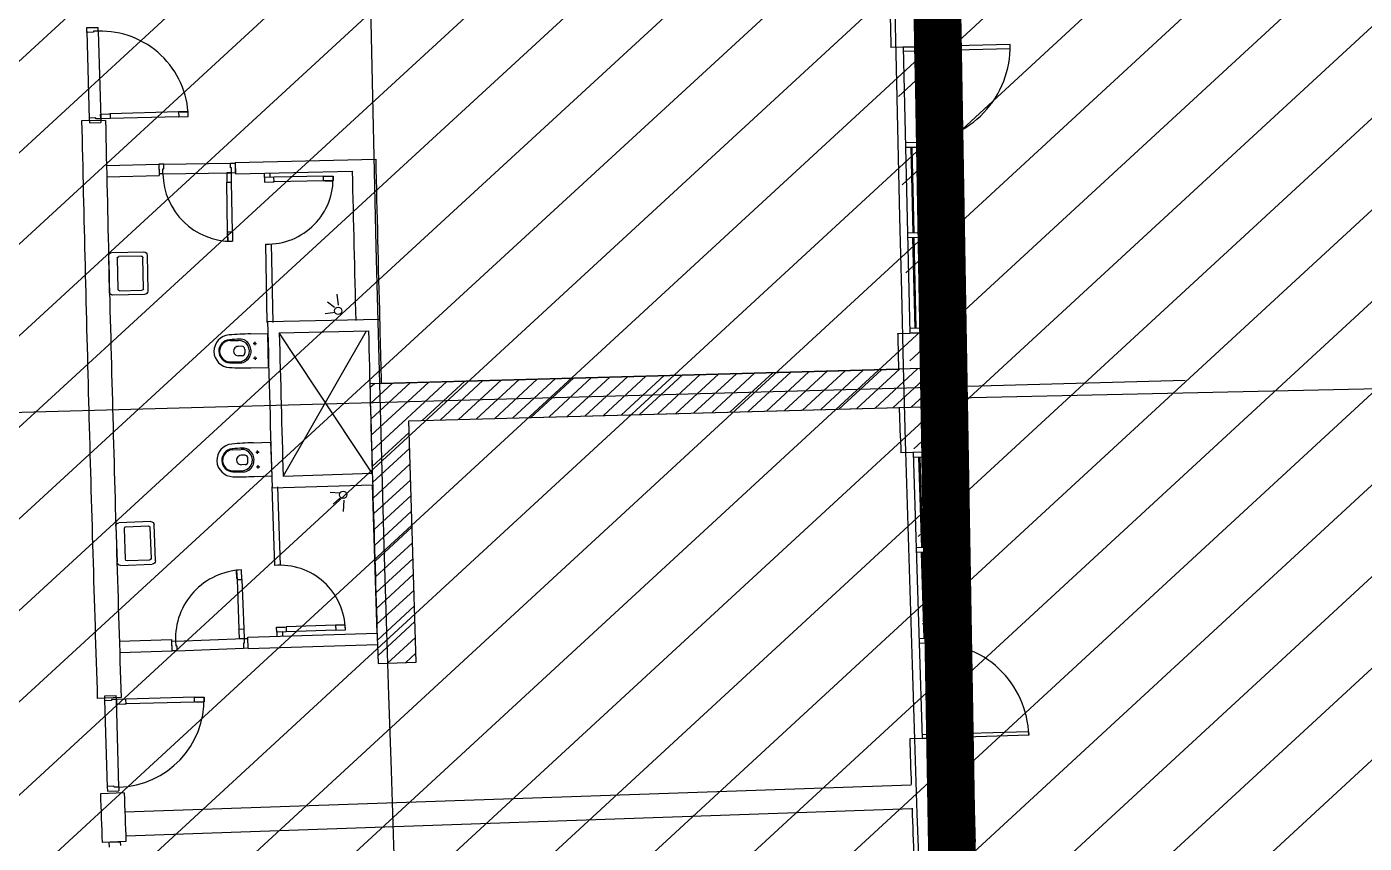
# Model space of a CAD drawing. Extents: x -678889171 to 586587, y -792238163 to 335485.
# Drawn here: x -678774428 to -678760393, y -792067415 to -792058849 of the extents above; entities that cross this region are included whole.
import ezdxf
from ezdxf.enums import TextEntityAlignment as Align

# ---------------------------------------------------------------- set-up
doc = ezdxf.new("R2010")
doc.units = 0
doc.header["$MEASUREMENT"] = 0
for name, color, linetype in [('A-FLOR-PATT', 252, 'Continuous'), ('A-SITE-PATT', 252, 'Continuous'), ('A-WALL', 252, 'Continuous')]:
    doc.layers.add(name, color=color, linetype=linetype)
for name, color, linetype, lineweight in [('BASEMENT3 LAYOUT$0$A-TABL-TEXT', 252, 'Continuous', 30), ('BASEMENT3 LAYOUT$0$HATCH11', 252, 'Continuous', 15), ('BASEMENT3 LAYOUT$0$HATCH7', 252, 'Continuous', 15)]:
    doc.layers.add(name, color=color, linetype=linetype, lineweight=lineweight)
doc.styles.add('Ground floor Towers$0$$Bas01-Rname$0$EN-SC', font='swissc.ttf')
doc.styles.add('Ground floor Towers$0$$Bas01-Rname$0$EN-SCL', font='swisscl.ttf')
doc.styles.add('Ground floor Towers$0$04-Ground Floor$0$V2-lower ground$0$LEVEL  FOR LICENSE LOWER GR$0$$LG- LEVEL$0$AR-SR', font='sarb.shx')

# ---------------------------------------------------------------- blocks, each defined once
blk = doc.blocks.new('A$C61C61320')
at = {"layer": 'BASEMENT3 LAYOUT$0$HATCH11'}
h = blk.add_hatch(dxfattribs=at)
h.set_pattern_fill('JIS_WOOD', color=256, scale=1000, style=0)
h.set_pattern_definition([(45, (-55979.95959305647, -92778.05480168064), (-499.9999991609842, 499.9999991609843), [])])
edge = h.paths.add_edge_path()
edge.add_line((-21467.74319023453, -134455.7384705361), (-52625.22989511769, -137297.8907696561))
edge.add_arc((469730.797268165, -78930.5305383486), 525606.8567419754, 175.7647423383216, 186.3757064635938, ccw=False)
edge.add_arc((-39265.1562679424, -44102.43736154633), 15691.08979022459, 0.9729785529091828, 165.2727067888424, ccw=False)
edge.add_arc((542230.0773749191, -76004.92878418005), 566720.1514529854, 176.7459500062832, 185.9199427217102)
at = {"layer": 'BASEMENT3 LAYOUT$0$HATCH7'}
h = blk.add_hatch(dxfattribs=at)
h.set_pattern_fill('JIS_WOOD', color=256, scale=1000, style=0)
h.set_pattern_definition([(45, (-95575.72641586163, -175160.5677797335), (-499.9999991609842, 499.9999991609843), [])])
edge = h.paths.add_edge_path()
edge.add_line((-93671.42387769371, -154054.9431899884), (-93352.28011348587, -174711.9075518902))
edge.add_line((-93352.28011348587, -174711.9075518902), (-49398.28305342048, -174321.9428492732))
edge.add_arc((-49194.7644366367, -173977.2776182104), 400.2673467584944, 239.4389137010584, 436.7722825904112)
edge.add_line((-49103.17453308101, -173587.6300358392), (-49353.17453308101, -169321.0603725039))
edge.add_arc((765187.6152318742, -69570.4512780355), 820625.9088071947, 178.5717505264322, 186.9818142228341, ccw=False)
edge.add_line((-55183.34322072996, -49116.28952082794), (-86992.42594180122, -47875.38068783496))
edge.add_line((-86992.42594180116, -47875.38068783496), (-86999.8191618316, -136404.81269691))
edge.add_line((-86999.81916183163, -136404.81269691), (-87007.19406194473, -152784.6622732603))
edge.add_line((-87007.19406194473, -152784.6622732603), (-93671.42387769371, -154054.9431899884))
at = {"layer": 'BASEMENT3 LAYOUT$0$A-TABL-TEXT', "const_width": 500}
blk.add_lwpolyline([(-93352.28011348587, -174516.9252005816), (-47927.38834524783, -174323.9099120742, -0.04910831258971037), (-55178.17453308101, -49001.92520058164), (-88972.05165299936, -47526.12244615683)], format="xyb", dxfattribs=at)
blk = doc.blocks.new('2')
at = {"layer": 'BASEMENT3 LAYOUT$0$A-TABL-TEXT', "const_width": 500}
blk.add_lwpolyline([(24568.57618810749, 57680.4355040497), (69993.46795634553, 57873.45079255712, -0.04910831258971037), (62742.68176851235, 183195.4355040497), (28948.804648594, 184671.2382584745)], format="xyb", dxfattribs=at)
blk = doc.blocks.new('GR')
at = {"layer": 'A-FLOR-PATT'}
for p, q in [((34394.1336989507, 122874.9460860872), (113290, 127785)), ((33799.84460903898, 126631.9172045615), (34219.24117757089, 126657.3274021799)), ((34804.51419880242, 126599.4588993635), (33806.64457948012, 126534.2190669017)), ((34807.1237921063, 126559.5441148496), (34804.51419880242, 126599.4588993635)), ((33805.98822811431, 126534.176986532), (33556.49987957522, 126518.180105547)), ((33686.89371508893, 126526.540795352), (33806.64780024803, 126534.2192774726)), ((33878.85576810459, 123532.6886663714), (33686.89371508893, 126526.540795352)), ((33689.58037504991, 126485.3736325872), (33809.33446020908, 126493.0521147079)), ((33806.64457948012, 126534.2190669017), (33809.25417278397, 126494.3042823878)), ((33998.60985326376, 123540.367148492), (33806.64780024803, 126534.2192774726)), ((33809.25417278397, 126494.3042823878), (34807.1237921063, 126559.5441148496)), ((25116.89206891746, 126383.7599710874), (25236.61828494958, 126391.8614027263)), ((25120.26766543365, 126333.8740477407), (25116.89206891746, 126383.7599710874)), ((25119.59254613034, 126343.85123241), (25181.7035220282, 125425.9502428297)), ((25190.10795811901, 126338.5998828633), (25120.26766543365, 126333.8740477407)), ((25239.31876216253, 126351.9526640489), (25189.43283881577, 126348.5770675327)), ((25189.43283881577, 126348.5770675327), (25190.10795811901, 126338.5998828633)), ((25239.31876216253, 126351.9526640489), (25236.61828494958, 126391.8614027263)), ((25239.31876216253, 126351.9526640489), (25301.42973806038, 125434.0516744686)), ((25298.05414154419, 125483.9375978153), (25384.85564816754, 125489.8111357535)), ((25301.42973806038, 125434.0516744686), (25298.05414154419, 125483.9375978153)), ((25384.85564816754, 125489.8111357535), (25397.8259882377, 125490.6887908477)), ((26116.18328443098, 125539.2973806808), (25397.8259882377, 125490.6887908477)), ((25397.8259882377, 125490.6887908477), (25401.20158475389, 125440.802867501)), ((26119.55888094716, 125489.4114573341), (25401.20158475389, 125440.802867501)), ((26215.95513112448, 125546.0485737132), (26116.18328443098, 125539.2973806808)), ((26116.18328443098, 125539.2973806808), (26119.55888094716, 125489.4114573341)), ((26119.55888094716, 125489.4114573341), (26219.33072764067, 125496.1626503664)), ((26215.95513112448, 125546.0485737132), (26129.15362450113, 125540.175035775)), ((26129.15362450113, 125540.175035775), (26215.95513112448, 125546.0485737132)), ((26219.33072764067, 125496.1626503664), (26215.95513112448, 125546.0485737132)), ((33750.88106609438, 125528.5900856918), (33870.63515125348, 125536.2685678125)), ((33754.08043364464, 125478.6925502088), (33873.83451880375, 125486.3710323295)), ((33807.84163195945, 125482.1396509862), (33865.43024786557, 124583.9840122699)), ((33819.81704047532, 125482.9074991982), (33877.40565638187, 124584.7518604771)), ((25352.51974567937, 125419.4596963581), (25102.89872362818, 125405.5835113998)), ((25250.86869541039, 125440.6532626218), (25181.02840272503, 125435.9274274991)), ((25181.02840272503, 125435.9274274991), (25184.40399924122, 125386.0415041523)), ((25184.40399924122, 125386.0415041523), (25304.13021527333, 125394.1429357912)), ((25251.54381471363, 125430.6760779524), (25250.86869541039, 125440.6532626218)), ((25301.42973806038, 125434.0516744686), (25251.54381471363, 125430.6760779524)), ((25401.20158475389, 125440.802867501), (25301.42973806038, 125434.0516744686)), ((25301.42973806038, 125434.0516744686), (25304.13021527333, 125394.1429357912)), ((26729.91446317107, 125033.5811170709, -6.574195595121094e-08), (28202.21029077758, 125127.1395504831, -6.574195595121094e-08)), ((25382.30282817806, 124947.9458588207, -6.574195595121094e-08), (25931.5246107013, 124982.8466773962, -6.574195595121094e-08)), ((25931.52461070131, 124982.8466773962, -6.574195595121094e-08), (25939.04749978723, 124863.082685364, -6.574195595121094e-08)), ((25981.77048681261, 124985.6265765651, -1.314839119024219e-07), (25931.84668955088, 124982.8671442018, -1.314839119024219e-07)), ((25931.84668955088, 124982.8671442018, -1.314839119024219e-07), (25937.36555427767, 124883.0195496783, -1.314839119024219e-07)), ((25974.54515972365, 124935.1508928308, -1.314839119024219e-07), (25984.529919176, 124935.7027793035, -1.314839119024219e-07)), ((25977.30459208705, 124885.227095569, -1.314839119024219e-07), (25974.54515972365, 124935.1508928308, -1.314839119024219e-07)), ((25977.30459208705, 124885.227095569, -1.314839119024219e-07), (26696.20727265589, 124924.9629216019, -1.314839119024219e-07)), ((25981.77048681261, 124985.6265765651, -1.314839119024219e-07), (26680.70364847674, 125024.2586296527, -1.314839119024219e-07)), ((25984.529919176, 124935.7027793035, -1.314839119024219e-07), (25981.77048681261, 124985.6265765651, -1.314839119024219e-07)), ((26696.20727265589, 124924.9629216019, -1.314839119024219e-07), (26646.28347539416, 124922.2034892385, -1.314839119024219e-07)), ((26646.28347539416, 124922.2034892385, -1.314839119024219e-07), (26651.08488770647, 124835.3360820031, -1.314839119024219e-07)), ((26680.70364847674, 125024.2586296527, -1.314839119024219e-07), (26730.62744573848, 125027.0180620161, -1.314839119024219e-07)), ((26683.46308084014, 124974.334832391, -1.314839119024219e-07), (26680.70364847674, 125024.2586296527, -1.314839119024219e-07)), ((26693.44784029249, 124974.8867188637, -1.314839119024219e-07), (26683.46308084014, 124974.334832391, -1.314839119024219e-07)), ((26696.20727265588, 124924.9629216019, -1.314839119024219e-07), (26693.44784029249, 124974.8867188637, -1.314839119024219e-07)), ((26696.20727265588, 124924.9629216019, -1.314839119024219e-07), (26736.14631046526, 124927.1704674927, -1.314839119024219e-07)), ((26701.72613738268, 124825.1153270785, -1.314839119024219e-07), (26696.20727265589, 124924.9629216019, -1.314839119024219e-07)), ((26729.91446317107, 125033.5811170709, -6.574195595121094e-08), (26737.43735225699, 124913.8171250389, -6.574195595121094e-08)), ((26730.62744573848, 125027.0180620161, -1.314839119024219e-07), (26736.14631046526, 124927.1704674927, -1.314839119024219e-07)), ((26737.43735225699, 124913.8171250389, -6.574195595121094e-08), (27960.33556056485, 124991.5273504205, -6.574195595121094e-08)), ((27043.69109102383, 124890.166400058), (27041.10383085947, 124933.1138991553)), ((27103.58251209019, 124893.7744026465), (27100.98337815108, 124936.9190017256)), ((27662.56910870703, 124927.4490934722), (27143.51012613405, 124896.1797377054)), ((27662.56910870703, 124927.4490934722), (27762.38814381722, 124933.4624311197)), ((27665.57577753077, 124877.5395759171), (27662.56910870703, 124927.4490934722)), ((27762.38814381722, 124933.4624311197), (27765.39481264097, 124883.5529135646)), ((25389.92592683205, 124828.1882347006, -6.574195595121094e-08), (25939.04749978723, 124863.0826853641, -6.574195595121094e-08)), ((25977.30459208705, 124885.227095569, -1.314839119024219e-07), (25937.36555427767, 124883.0195496783, -1.314839119024219e-07)), ((26651.08488770647, 124835.3360820031, -1.314839119024219e-07), (26651.80234012095, 124822.3558947151, -1.314839119024219e-07)), ((26651.80234012095, 124822.3558947151, -1.314839119024219e-07), (26701.72613738268, 124825.1153270785, -1.314839119024219e-07)), ((26680.50043670025, 124303.1484031932, -1.314839119024219e-07), (26651.80234012095, 124822.3558947151, -1.314839119024219e-07)), ((26730.42423396198, 124305.9078355566, -1.314839119024219e-07), (26701.72613738268, 124825.1153270785, -1.314839119024219e-07)), ((27143.51012613405, 124896.1797377054), (27043.69109102385, 124890.1664000579)), ((27103.58251209019, 124893.7744026465), (27043.69109102382, 124890.166400058)), ((27043.69109102385, 124890.1664000579), (27046.69775984759, 124840.2568825028)), ((27046.69775984759, 124840.2568825028), (27133.54032039347, 124845.4884862561)), ((27133.54032039347, 124845.4884862561), (27146.51679495779, 124846.2702201503)), ((27146.51679495779, 124846.2702201503), (27143.51012613405, 124896.1797377054)), ((27665.57577753077, 124877.5395759171), (27146.51679495779, 124846.2702201503)), ((27765.39481264097, 124883.5529135646), (27665.57577753077, 124877.5395759171)), ((27765.39481264097, 124883.5529135646), (27678.55225209509, 124878.3213098113)), ((27678.55225209509, 124878.3213098113), (27765.39481264097, 124883.5529135646)), ((33931.42313514023, 124588.2153936136), (33811.66904997797, 124580.536911542)), ((33934.6225026701, 124538.3178581293), (33814.86841750785, 124530.6393760577)), ((33929.41759887079, 123586.0333026097), (33868.62961541583, 124534.0864767869)), ((33941.39300738702, 123586.8011508169), (33880.60502393207, 124534.8543249941)), ((26680.50043670026, 124303.1484031932, -1.314839119024219e-07), (26730.42423396199, 124305.9078355566, -1.314839119024219e-07)), ((26686.01930142705, 124203.3008086697, -1.314839119024219e-07), (26680.50043670026, 124303.1484031932, -1.314839119024219e-07)), ((26686.01930142705, 124203.3008086697, -1.314839119024219e-07), (26681.21788911475, 124290.1682159051, -1.314839119024219e-07)), ((26681.21788911475, 124290.1682159051, -1.314839119024219e-07), (26686.01930142705, 124203.3008086697, -1.314839119024219e-07)), ((26730.42423396199, 124305.9078355566, -1.314839119024219e-07), (26735.94309868878, 124206.0602410331, -1.314839119024219e-07)), ((26735.94309868878, 124206.0602410331, -1.314839119024219e-07), (26686.01930142705, 124203.3008086697, -1.314839119024219e-07)), ((27135.31265613091, 123369.2845270461), (27085.7991151755, 124191.1897937797)), ((27195.19360570752, 123373.066352234), (27145.69053624164, 124194.7977963682)), ((27875.67541787346, 123580.471473217), (27855.67702453803, 123696.3597918817)), ((27835.00986222938, 123555.2129687564), (27758.36640668968, 123609.993844275)), ((33749.03853112634, 123523.89001395), (34397.55098404712, 123567.8443900943)), ((33995.41048573703, 123590.2646839273), (33875.65640057478, 123582.5862018557)), ((33998.6098532669, 123540.3671484429), (33878.85576810459, 123532.6886663714)), ((27137.19505477475, 123379.7254812674), (28311.05231312977, 123451.0832246543)), ((27841.30841669029, 123503.3034891683), (27738.29231933217, 123485.5264046564)), ((33752.37388760736, 123474.0013629399), (33774.47362414047, 123148.9540156435)), ((34006.32640223581, 123421.0529632157), (34285.83735964156, 123439.9974410016)), ((26962.50263323398, 123243.0342141097), (27146.42456214163, 123253.908977226)), ((27167.3780739289, 122899.5278965462), (27146.42456214163, 123253.908977226)), ((27264.92909970263, 123267.2688062269), (28199.22596535552, 123324.0638854513)), ((28300.17551163759, 121834.4711669454), (27264.92909970274, 123267.2688062269)), ((28174.80057654066, 123322.5790876918), (27366.60497705173, 121766.9175510167)), ((-9180, 120030), (36785, 123155)), ((26751.89425275835, 123164.7540134985), (26840.20911511233, 123170.4554055888)), ((26879.10431793614, 123109.9797420928), (26840.08637815907, 123107.6727259861)), ((26995.10155079419, 123144.7870443402), (27030.04053057952, 123146.8528835305)), ((27011.53812109171, 123163.289453828), (27013.603960282, 123128.3504740427)), ((34022.44860519478, 123165.8136571501), (28235.80766122494, 122772.3840803914)), ((28355.90480380163, 122780.5493991715), (33774.47362414048, 123148.9540156435)), ((32595.03971711508, 122667.8416998512), (33025.19492792842, 123098.0110939362)), ((32784.70851908665, 122680.7371459669), (33214.86372992763, 123110.9065400796)), ((32974.37732105819, 122693.6325920825), (33404.53253192682, 123123.801986223)), ((33164.04612302969, 122706.5280381983), (33594.20133392597, 123136.6974323664)), ((33353.7149250012, 122719.4234843141), (33783.87013592516, 123149.5928785098)), ((33543.38372697274, 122732.3189304298), (33973.5389379244, 123162.4883246532)), ((34049.68747675934, 122766.7421600579), (34022.44860519478, 123165.8136571501)), ((26884.9594964412, 123010.9526908155), (26845.94155666414, 123008.6456747088)), ((26910.82273420096, 123081.8027644399), (26913.13647409409, 123042.6711070803)), ((27004.25026720835, 122990.0572767195), (27039.18924699368, 122992.1231159097)), ((27020.68683750587, 123008.5596862073), (27022.75267669616, 122973.6207064219)), ((30508.68289542838, 122525.9917925783), (30938.8381059372, 122956.1611863589)), ((30698.35169739986, 122538.8872386939), (31128.50690793642, 122969.0566325023)), ((30888.02049937143, 122551.7826848097), (31318.17570993563, 122981.9520786457)), ((31077.68930134294, 122564.6781309254), (31507.84451193482, 122994.847524789)), ((31267.35810331447, 122577.5735770412), (31697.51331393406, 123007.7429709325)), ((31457.02690528604, 122590.4690231569), (31887.18211593322, 123020.6384170759)), ((31646.69570725749, 122603.3644692726), (32076.85091793243, 123033.5338632193)), ((31836.36450922902, 122616.2599153883), (32266.51971993159, 123046.4293093626)), ((32026.03331120056, 122629.1553615041), (32456.18852193083, 123059.3247555061)), ((32215.7021131721, 122642.0508076198), (32645.85732392996, 123072.2202016494)), ((32405.37091514358, 122654.9462537354), (32835.5261259292, 123085.1156477928)), ((33733.05252894424, 122745.2143765454), (34030.83113597633, 123043.0028020682)), ((26765.09050533076, 122941.569360968), (26853.46188405074, 122946.3149070379)), ((26983.45614502124, 122888.6531334299), (27167.3780739289, 122899.5278965462)), ((28272.96022900863, 122234.7711156143), (28852.48128394605, 122814.3112787815)), ((28284.62742752107, 122069.6590891217), (29042.15008594524, 122827.2067249249)), ((28801.66367768473, 122409.9327775369), (29231.81888794445, 122840.1021710683)), ((28991.33247965624, 122422.8282236526), (29421.48768994363, 122852.9976172117)), ((29181.00128162777, 122435.7236697683), (29611.15649194282, 122865.8930633551)), ((29370.67008359928, 122448.619115884), (29800.82529394206, 122878.7885094985)), ((29560.33888557082, 122461.5145619997), (29990.49409594128, 122891.6839556419)), ((29750.00768754233, 122474.4100081154), (30180.16289794043, 122904.5794017853)), ((29939.67648951383, 122487.3054542312), (30369.83169993965, 122917.4748479287)), ((30129.34529148534, 122500.2009003468), (30559.50050193883, 122930.3702940721)), ((30319.01409345691, 122513.0963464626), (30749.16930393805, 122943.2657402155)), ((33922.72133091578, 122758.1098226612), (34042.12635019867, 122877.5187790203)), ((28238.66370903587, 122730.8122939047), (28283.47487794849, 122775.6249403514)), ((28250.02797999597, 122565.3973298715), (28473.14367994765, 122788.5203864948)), ((28261.39225095607, 122399.9823658383), (28662.81248194686, 122801.4158326381)), ((28662.12406973951, 122400.4455794496), (34049.68747675934, 122766.7421600579)), ((28662.1240697395, 122400.4455794496), (33801.38557094787, 122749.860291171)), ((33823.37707794178, 122426.4048055944), (33801.38557094786, 122749.860291171)), ((34067.86250052567, 122513.1359468496), (34347.37345793145, 122532.0804246355)), ((28840.93791161772, 119871.7506899596), (28662.12406973951, 122400.4455794496)), ((28840.9379116177, 119871.7506899596), (28662.1240697395, 122400.4455794496)), ((34076.23179649538, 122393.4278851859), (34475.31638298498, 122420.4767320492)), ((28296.29462603352, 121904.5470626291), (28670.71349471755, 122278.9782768211)), ((34083.35056117084, 122289.9991290756), (33833.98511384951, 122272.1872003807)), ((34083.350559804, 122289.9991291348), (33963.65559189475, 122281.4484182176)), ((33963.65559189475, 122281.4484182176), (34177.42336359897, 119289.0742203973)), ((34083.35055980751, 122289.9991290857), (34297.11833151166, 119297.6249312654)), ((27036.62403863206, 122104.0961864375), (27220.33154918694, 122118.1349531809)), ((27220.33154918694, 122118.1349531809), (27247.38146846236, 121764.1670141423)), ((28307.9618245459, 121739.4350361365), (28682.38864537328, 122113.874202734)), ((34086.91335601946, 122240.1262258392), (33967.21838811026, 122231.575514922)), ((34020.95304689942, 122235.4141853488), (34088.64617460575, 121287.8290227057)), ((34032.92254369034, 122236.2692564405), (34100.61567139668, 121288.6840937973)), ((26827.39419382185, 122022.2026471624), (26915.59784302881, 122029.4232462337)), ((26955.52817497436, 121969.6259948863), (26916.55572277142, 121966.6477542893)), ((27070.90913095869, 122006.4246540548), (27105.80737846954, 122009.0915475045)), ((27089.69170143896, 121990.3089770243), (27087.02480798927, 122025.2072245351)), ((26963.08691298034, 121870.7143905127), (26924.1144607774, 121867.7361499157)), ((26990.71378788989, 121902.9130827646), (26987.72686722624, 121941.9991199767)), ((27082.71965909303, 121851.8752722211), (27117.61790660387, 121854.5421656708)), ((27101.5022295733, 121835.7595951906), (27098.83533612361, 121870.6578427014)), ((27366.60497705173, 121766.9175510167), (28300.1755116377, 121834.4711669454)), ((28319.62902305837, 121574.323009644), (28694.06379602905, 121948.770128647)), ((26844.42988552097, 121799.2781859307), (26932.70649448539, 121805.544053318)), ((27063.67395790748, 121750.1282473989), (27247.38146846236, 121764.1670141423)), ((27255.1912586958, 121638.5418481966), (28308.5870326648, 121714.7660764679)), ((28418.8511323766, 120161.645595808, -6.574195595121094e-08), (28308.5870326648, 121714.7660764679)), ((28331.29622157084, 121409.2109831514), (28705.73894668484, 121783.6660545599)), ((27251.93722345311, 121648.3471667588), (27313.76496218485, 120827.2764091833)), ((27311.7809104522, 121652.6788466064), (27373.59557339688, 120831.7817351421)), ((27969.55941370458, 121610.804015655), (27865.08677346194, 121614.5199932345)), ((27970.3218920306, 121558.5193669882), (27901.7700333109, 121493.8988883012)), ((28342.96342008328, 121244.0989566588), (28717.41409734063, 121618.5619804729)), ((28014.02343021716, 121538.9782558746), (28009.84312825529, 121421.4513942027)), ((28354.63061859566, 121078.9869301662), (28729.08924799637, 121453.4579063859)), ((28366.2978171081, 120913.8749036737), (28740.76439865213, 121288.3538322988)), ((34154.60648411363, 121292.5410632238), (34034.91151620443, 121283.9903523067)), ((28377.96501562058, 120748.7628771811), (28752.43954930792, 121123.2497582118)), ((34158.16928032907, 121242.6681599283), (34038.47431241987, 121234.1174490111)), ((34156.33930231366, 120340.2438600405), (34092.20897080082, 121237.9561194087)), ((34168.30879910488, 120341.0989311273), (34104.17846759181, 121238.8111905004)), ((28389.63221413302, 120583.6508506885), (28764.11469996368, 120958.1456841247)), ((26969.11395746587, 120765.3405761004, -1.314839119024219e-07), (26919.27432191845, 120761.3392352628, -1.314839119024219e-07)), ((26919.27432191845, 120761.3392352628, -1.314839119024219e-07), (26926.2366549758, 120674.6182694103, -1.314839119024219e-07)), ((26926.2366549758, 120674.6182694103, -1.314839119024219e-07), (26919.27432191845, 120761.3392352628, -1.314839119024219e-07)), ((26919.27432191845, 120761.3392352628, -1.314839119024219e-07), (26927.27700359356, 120661.6599641679, -1.314839119024219e-07)), ((26977.11663914098, 120665.6613050055, -1.314839119024219e-07), (26969.11395746587, 120765.3405761004, -1.314839119024219e-07)), ((28401.2994126454, 120418.5388241959), (28775.78985061945, 120793.0416100377)), ((26927.27700359356, 120661.6599641679, -1.314839119024219e-07), (26977.11663914098, 120665.6613050055, -1.314839119024219e-07)), ((26927.27700359355, 120661.6599641679, -1.314839119024219e-07), (26968.89094830412, 120143.3277544748, -1.314839119024219e-07)), ((26977.11663914097, 120665.6613050055, -1.314839119024219e-07), (27018.73058385155, 120147.3290953124, -1.314839119024219e-07)), ((28412.9666111579, 120253.4267977033), (28787.46500127515, 120627.9375359506)), ((28424.63380967031, 120088.3147712108), (28799.14015193094, 120462.8334618635)), ((28436.30100818275, 119923.2027447181), (28810.81530258674, 120297.7293877765)), ((34102.60464350272, 120336.4051896344), (34222.29961141542, 120344.9559005025)), ((34106.1674396978, 120286.5322863374), (34225.86240761049, 120295.0829972055)), ((26968.89094830412, 120143.3277544748, -1.314839119024219e-07), (27018.73058385155, 120147.3290953124, -1.314839119024219e-07)), ((26969.93129692189, 120130.3694492325, -1.314839119024219e-07), (26968.89094830412, 120143.3277544748, -1.314839119024219e-07)), ((27018.73058385155, 120147.3290953124, -1.314839119024219e-07), (27026.73326552666, 120047.6498242175, -1.314839119024219e-07)), ((27066.08262559438, 120064.2563321948, -6.574195595121094e-08), (28418.85113237659, 120161.645595808, -6.574195595121094e-08)), ((27362.59096684142, 120178.8683409722), (27449.34535309883, 120185.4010636125)), ((27366.34540514046, 120129.0094982955), (27362.59096684142, 120178.8683409722)), ((27449.34535309883, 120185.4010636125), (27462.30865219477, 120186.3772175702)), ((27980.84061603212, 120225.4233758802), (27462.30865219477, 120186.3772175702)), ((27462.30865219477, 120186.3772175702), (27466.06309049382, 120136.5183748936)), ((27984.59505433115, 120175.5645332035), (27466.06309049382, 120136.5183748936)), ((28080.55830138545, 120232.9322524782), (27980.84061603212, 120225.4233758802)), ((27980.84061603212, 120225.4233758802), (27984.59505433115, 120175.5645332035)), ((27984.59505433115, 120175.5645332035), (28084.31273968448, 120183.0734098016)), ((28080.55830138545, 120232.9322524782), (27993.80391512804, 120226.3995298379)), ((27993.80391512804, 120226.3995298379), (28080.55830138545, 120232.9322524782)), ((28084.31273968448, 120183.0734098016), (28080.55830138545, 120232.9322524782)), ((25719.33878461146, 119967.3007996765, -6.574195595121094e-08), (26268.14756083021, 120006.8109466917, -6.574195595121094e-08)), ((26276.85159149755, 119887.1269983201, -6.574195595121094e-08), (26268.14756083021, 120006.8109466917, -6.574195595121094e-08)), ((26309.04251364381, 119990.0305161567, -1.314839119024219e-07), (27026.73326552666, 120047.6498242175, -1.314839119024219e-07)), ((26976.89362997923, 120043.6484833799, -1.314839119024219e-07), (26969.93129692189, 120130.3694492325, -1.314839119024219e-07)), ((27026.73326552666, 120047.6498242175, -1.314839119024219e-07), (26976.89362997923, 120043.6484833799, -1.314839119024219e-07)), ((27026.73326552665, 120047.6498242175, -1.314839119024219e-07), (27066.60497396459, 120050.8508968875, -1.314839119024219e-07)), ((27026.73326552665, 120047.6498242175, -1.314839119024219e-07), (27030.73460636421, 119997.8101886701, -1.314839119024219e-07)), ((27074.78665626171, 119944.5723838232, -6.574195595121094e-08), (27066.08262559438, 120064.2563321948, -6.574195595121094e-08)), ((27074.6076556397, 119951.1716257927, -1.314839119024219e-07), (27066.60497396459, 120050.8508968875, -1.314839119024219e-07)), ((27074.78665626171, 119944.5723838232, -6.574195595121094e-08), (28427.51561409059, 120041.9588002062, -6.574195595121094e-08)), ((27466.06309049382, 120136.5183748936), (27366.34540514046, 120129.0094982955)), ((27426.17601635271, 120133.5148242543), (27366.34540514044, 120129.0094982954)), ((27366.34540514045, 120129.0094982954), (27369.57612632065, 120086.1056052958)), ((27426.17601635271, 120133.5148242543), (27429.42156435868, 120090.4140313953)), ((28427.51561409059, 120041.9588002062, -6.574195595121094e-08), (28441.85404046696, 119844.6172631518)), ((28541.24950222403, 119851.3750894674), (28822.49045324253, 120132.6253136895)), ((25727.94266279322, 119847.6096410714, -6.574195595121094e-08), (26276.85159149754, 119887.1269983201, -6.574195595121094e-08)), ((26309.04251364381, 119990.0305161567, -1.314839119024219e-07), (26269.17080520587, 119986.8294434867, -1.314839119024219e-07)), ((26277.17348688098, 119887.1501723919, -1.314839119024219e-07), (26269.17080520587, 119986.8294434867, -1.314839119024219e-07)), ((26327.01312242841, 119891.1515132294, -1.314839119024219e-07), (26277.17348688098, 119887.1501723919, -1.314839119024219e-07)), ((26309.04251364381, 119990.0305161567, -1.314839119024219e-07), (26313.04385448136, 119940.1908806093, -1.314839119024219e-07)), ((26313.04385448136, 119940.1908806093, -1.314839119024219e-07), (26323.01178159085, 119940.9911487768, -1.314839119024219e-07)), ((26323.01178159085, 119940.9911487768, -1.314839119024219e-07), (26327.01312242841, 119891.1515132294, -1.314839119024219e-07)), ((26327.0131224284, 119891.1515132294, -1.314839119024219e-07), (27024.76802009227, 119947.1702849552, -1.314839119024219e-07)), ((27030.73460636421, 119997.8101886701, -1.314839119024219e-07), (27020.76667925472, 119997.0099205026, -1.314839119024219e-07)), ((27020.76667925472, 119997.0099205026, -1.314839119024219e-07), (27024.76802009227, 119947.1702849552, -1.314839119024219e-07)), ((27024.76802009227, 119947.1702849552, -1.314839119024219e-07), (27074.6076556397, 119951.1716257927, -1.314839119024219e-07)), ((28441.85404046698, 119844.6172631518), (28840.93791161772, 119871.7506899596)), ((28441.85404046696, 119844.6172631518), (28840.9379116177, 119871.7506899596)), ((28730.91830419542, 119864.270535583), (28834.16560389826, 119967.5212396024)), ((25762.04688111497, 119376.3886384781), (25512.83602472307, 119356.4599602657)), ((25590.95955627974, 119386.8197003359), (25710.6841289705, 119394.9453814754)), ((25594.34525675451, 119336.9344617147), (25590.95955627974, 119386.8197003359)), ((25655.96500539534, 118429.023118809), (25593.66811665949, 119346.911509439)), ((25664.18459082408, 119341.6744423794), (25594.34525675451, 119336.9344617147)), ((25713.39268935032, 119355.0371905784), (25663.50745072913, 119351.6514901037)), ((25663.50745072913, 119351.6514901037), (25664.18459082408, 119341.6744423794)), ((25713.39268935032, 119355.0371905784), (25710.6841289705, 119394.9453814754)), ((25813.16316659271, 119361.808591528), (25713.39268935032, 119355.0371905784)), ((25713.39268935032, 119355.0371905784), (25716.7783898251, 119305.1519519572)), ((25775.68957808618, 118437.1487999485), (25713.39268935032, 119355.0371905784)), ((25716.7783898251, 119305.1519519572), (25803.57870502597, 119311.0430707833)), ((25803.57870502597, 119311.0430707833), (25816.54886706749, 119311.9233529068)), ((26531.51060273792, 119410.5626783647), (25813.16316659271, 119361.808591528)), ((25816.54886706749, 119311.9233529068), (25813.16316659271, 119361.808591528)), ((26534.89630321269, 119360.6774397435), (25816.54886706749, 119311.9233529068)), ((26531.51060273792, 119410.5626783647), (26631.2810799803, 119417.3340793143)), ((26534.89630321269, 119360.6774397435), (26531.51060273792, 119410.5626783647)), ((26634.66678045507, 119367.4488406931), (26534.89630321269, 119360.6774397435)), ((26634.66678045507, 119367.4488406931), (26547.8664652542, 119361.557721867)), ((26547.8664652542, 119361.557721867), (26634.66678045507, 119367.4488406931)), ((26631.2810799803, 119417.3340793143), (26634.66678045507, 119367.4488406931)), ((34174.53057812195, 119330.227412546), (34294.2255460347, 119338.7781234142)), ((34294.31495362171, 119337.5265738735), (35291.86167391839, 119407.5305289866)), ((34297.11511178595, 119297.6247053176), (34294.31495362171, 119337.5265738735)), ((35294.66183208261, 119367.6286604306), (34297.11511178595, 119297.6247053176)), ((35291.86167391839, 119407.5305289866), (35294.66183208261, 119367.6286604306)), ((34297.09303671703, 119297.6231242682), (34047.7275893956, 119279.8111955732)), ((34177.42336359897, 119289.0742203973), (34297.11833151167, 119297.6249312654)), ((34703.62831402698, 119224.1315001895), (34304.74716922885, 119194.232608955)), ((34592.84576613025, 119095.4909446624), (34313.62900583085, 119074.561723876)), ((25850.25027350243, 118179.8161353432), (34083.44366000134, 118798.7159722677)), ((25868.99022554244, 117930.5194963816), (34102.18361204136, 118549.4193333061)), ((25835.4424011939, 118379.0655919133), (25586.29735728068, 118358.287737561)), ((25725.12719937003, 118443.7401471979), (25655.28786530045, 118439.0001665333)), ((25655.28786530045, 118439.0001665333), (25658.67356577523, 118389.1149279121)), ((25658.67356577523, 118389.1149279121), (25778.398138466, 118397.2406090515)), ((25725.80433946498, 118433.7630994737), (25725.12719937003, 118443.7401471979)), ((25775.68957808618, 118437.1487999485), (25725.80433946498, 118433.7630994737)), ((25775.68957808618, 118437.1487999485), (25778.398138466, 118397.2406090515)), ((34649.65363970422, 118337.6170333157), (34370.43687940505, 118316.6878125293)), ((34778.37551609823, 118226.9289852597), (34379.4943713001, 118197.0300940252)), ((25873.50845945452, 117870.4481956427), (25624.43781206028, 117848.7056907855)), ((25698.26599130822, 117854.719642092), (25817.86398159216, 117864.5339540909)), ((25702.35528797441, 117804.8871461403), (25698.26599130822, 117854.719642092)), ((25821.13541892511, 117824.6679573295), (25817.86398159216, 117864.5339540909))]:
    blk.add_line(p, q, dxfattribs=at)
at = {"layer": 'A-FLOR-PATT', "extrusion": (-4.223295812751326e-17, -2.468349167743574e-18, -1)}
for p, q in [((25466.56755749928, 123623.0146172455), (25444.39683201758, 124002.3512740392)), ((25475.91147301573, 124037.7783960049), (25810.62028783391, 124057.3408008417)), ((25535.28271637217, 123979.6755140943), (25554.19304104778, 123656.1236597699)), ((25785.3362072439, 124011.0827584628), (25551.04003687116, 123997.3890750769)), ((25821.9600929023, 123671.7735836393), (25803.04976822669, 123995.3254379637)), ((25846.04740979936, 124025.8261598434), (25868.21813528106, 123646.4895030496)), ((25571.90660203039, 123640.366339271), (25806.20277240314, 123654.0600226567)), ((25836.70349428296, 123611.062381084), (25501.99467946478, 123591.4999762472))]:
    blk.add_line(p, q, dxfattribs=at)
at = {"layer": 'A-FLOR-PATT', "extrusion": (-4.217984204298578e-17, -3.252141608687823e-18, -1)}
for p, q in [((25632.68188103312, 121171.7957016255), (25661.89263443812, 120792.9361337889)), ((25997.82110098598, 121233.5761006221), (25663.53324701241, 121207.8019064412)), ((25748.88821264927, 120827.6665734015), (25723.97315827443, 121150.8114989095)), ((25739.39884126408, 121168.8146013173), (25973.40033904568, 121186.8565372438)), ((25991.40344145335, 121171.4308542542), (26016.31849582819, 120848.2859287462)), ((26063.03805920645, 120823.865166806), (26033.82730580145, 121202.7247346427)), ((25697.89883925358, 120762.0847678095), (26032.18669322715, 120787.8589619903)), ((26000.89281283866, 120830.2828263385), (25766.89131505706, 120812.2408904119))]:
    blk.add_line(p, q, dxfattribs=at)
at = {"layer": 'A-FLOR-PATT'}
for centre, radius in [((27873.86851199969, 123522.4052097926), 38.2464158643079), ((27012.57104068686, 123145.8199639354), 7.5), ((27021.71975710101, 122991.0901963146), 7.5), ((27088.35825471412, 122007.7581007797), 7.499999999999994), ((27100.16878284845, 121853.208718946), 7.499999999999994), ((28004.39894832089, 121596.2698364526), 38.2464158643079)]:
    blk.add_circle(centre, radius, dxfattribs=at)
for centre, radius, start, end in [((632160.654919429, 163506.251165366), 618245.8226879981, 171.0764646735087, 189.9103746877842), ((632160.654919429, 163506.251165366), 613595.8226879981, 171.0737824436527, 189.9862451256833), ((632160.654919429, 163506.251165366), 605195.8226879981, 171.0737824436527, 190.1263033448895), ((632160.6549194276, 163506.2511653661), 599695.8226879967, 171.0616030214717, 190.2201678661017), ((632160.6549194327, 163506.2511653659), 599145.8226880017, 171.0631954506245, 190.2296506374575), ((632160.654919429, 163506.251165366), 599345.8226879981, 177.29999390148, 189.341260597947), ((632160.654919429, 163506.251165366), 599495.8226879981, 177.314475104929, 183.8702510494927), ((632160.6549194291, 163506.251165366), 599745.8226879981, 183.4791096749088, 183.535841418028), ((632180.67166307, 163507.4619195041), 599095.8226879981, 183.49587418319, 183.5264656099374), ((632160.6549194291, 163506.251165366), 599495.8226879981, 183.526426238621, 183.5357860087807), ((33806.64458594427, 126534.2190673243), 999.9999999999949, 273.7406237666485, 3.740623766675635), ((25301.42973806038, 125434.0516744686), 919.9999999997037, 3.871093131114333, 93.87109313130823), ((631654.9111177179, 163479.7382018393), 607745.8226879978, 183.591827040697, 183.8784697847409), ((631654.9111177179, 163479.7382018393), 607495.8226879978, 183.5919958057601, 183.8784700855829), ((632160.6549189637, 163506.251184104), 605176.6345848818, 183.6360256592326, 183.7957348279634), ((27077.51134489568, 124878.4864574212, -3.542665253086035e-08), 687.0797532929839, 270.7303347893995, 4.589368307130436), ((632160.6549189637, 163506.251184104), 605426.6345848818, 183.6473808323717, 183.7956596944799), ((26696.20727265589, 124924.9629216019, -1.314839119024219e-07), 719.9999999997038, 183.1636839380246, 273.1636839380245), ((632160.6549194291, 163506.251165366), 599745.8226879981, 183.8224873105005, 183.827263984339), ((632160.6549194291, 163506.251165366), 599095.8226879981, 183.8224277112892, 183.9324103786037), ((632160.6549194291, 163506.251165366), 606352.6408370575, 183.7944288850625, 183.9593351084363), ((632160.6549194291, 163506.251165366), 605176.6345841058, 183.7950424706024, 183.8586678849212), ((632160.6549194291, 163506.251165366), 599495.8226879981, 183.8339332003505, 183.9209048895423), ((632160.6549194291, 163506.251165366), 599215.8226879981, 183.8339128803951, 183.9209252094978), ((27198.59854069493, 119250.0079529281), 4000.000000000642, 93.38379146627008, 96.5919488439046), ((632160.6549194291, 163506.251165366), 606232.6408370575, 183.8058329100029, 183.9479581926235), ((632160.6549194291, 163506.251165366), 605296.6345841058, 183.8063388131284, 183.9476631790831), ((26759.0960767651, 123053.1973821052), 171.5000000000029, 96.59194884392281, 270.1756340886526), ((26759.09607676512, 123053.1973821052), 120.5, 96.59194884704787, 270.1756340855797), ((26759.09607676512, 123053.1973821052), 111.7888557810301, 93.69375000430196, 273.0738329283609), ((27198.59854069612, 119250.0079529289), 3949, 95.00811350353435, 96.59194884704787), ((26843.0139674116, 123058.1592003475), 49.59999999999997, 93.38379146624126, 273.3837914662413), ((26847.44178279375, 123058.4210040578), 112.2676204798005, 273.0738329283609, 93.69375000430196), ((26862.59311734557, 123084.3138034681), 100, 59.66569457203449, 95.00811350353435), ((26880.87503724211, 123080.0320451339), 30, 3.383791466228964, 93.38379146624126), ((26847.44178279375, 123058.4210040578), 130, 307.1018883604577, 59.66569457203449), ((26865.53881102076, 123034.494082623), 100, 271.7594694222464, 307.1018883604577), ((26883.18877713523, 123040.9003877744), 30, 273.3837914662413, 3.383791466228964), ((26747.3602375591, 126881.6793946107), 3949, 270.1756340855797, 271.7594694222464), ((26747.36023755873, 126881.6793946114), 4000.000000000691, 270.1756340886581, 273.3837914662926), ((632160.654919429, 163506.251165366), 599495.8226879981, 183.8845870410494, 189.3243741414251), ((629831.143751893, 163639.5061621708), 602981.8157069837, 183.8862033278515, 184.1650902682649), ((631655.9581111432, 163464.2885402194), 607745.8226879978, 183.8753213181716, 184.1619640618222), ((631655.9581111432, 163464.2885402194), 607495.8226879978, 183.8753210173296, 184.1617952966518), ((632160.6549194291, 163506.251165366), 599745.8226879981, 183.9275741055539, 183.9423418569745), ((632160.6549194291, 163506.251165366), 599495.8226879981, 183.9323736868713, 183.9422820981748), ((26836.51503359404, 121910.786496813), 171.5000000000045, 97.57815701398057, 271.1618422587129), ((26836.51503359407, 121910.786496813), 120.4999999999999, 97.57815701690433, 271.1618422557663), ((26836.51503359407, 121910.786496813), 111.78885578103, 94.67995817423758, 274.0600410982597), ((27341.41186145341, 118115.7250423405), 4000.000000000673, 94.36999963634094, 97.57815701397541), ((27341.41186145372, 118115.7250423412), 3948.999999999997, 95.99432168036144, 97.57815701690433), ((26920.33509177441, 121917.1919521025), 49.59999999999993, 94.36999963637392, 274.369999636374), ((26924.7577451572, 121917.5299273929), 112.2676204798004, 274.0600410982597, 94.67995817423758), ((26939.46117543352, 121943.6796719062), 99.99999999999993, 60.65190274202742, 95.99432168036144), ((26957.81408364552, 121939.7132113055), 29.99999999999998, 4.369999636389799, 94.36999963637392), ((26924.7577451572, 121917.5299273929), 129.9999999999999, 308.0880965305609, 60.65190274202742), ((26960.80100430917, 121900.6271740934), 29.99999999999998, 274.369999636374, 4.369999636389799), ((26758.88613508581, 125738.4993914952), 3948.999999999997, 271.1618422557663, 272.7456775990916), ((26758.88613508467, 125738.4993914957), 4000.000000000552, 271.1618422587274, 274.3699996363619), ((26943.26391632645, 121893.9180314789), 99.99999999999993, 272.7456775990916, 308.0880965305609), ((27026.73326552666, 120047.6498242175, -1.314839119024219e-07), 719.9999999997044, 94.59010716458397, 184.5901071646006), ((27398.28062260438, 120145.1455609343, -3.542665253086035e-08), 687.0797532929839, 3.164422794799392, 97.02345631300702), ((34297.11511824801, 119297.624705771), 999.9999999999949, 4.01421432908713, 94.01421432908714), ((25713.39268935032, 119355.0371905784), 919.9999999997044, 273.8826979712931, 3.882697971085082), ((632160.6549194291, 163506.251165366), 599745.8226879981, 184.2289424654964, 184.2747555993068), ((632160.6549194291, 163506.251165366), 599495.8226879981, 184.2290022242962, 184.2389106355997), ((632160.6549194291, 163506.251165366), 599095.8226879981, 184.2388787297492, 184.3345158281811), ((632160.6549194291, 163506.251165366), 599495.8226879981, 184.2503794317859, 184.3230151261443), ((632160.6549194291, 163506.251165366), 599215.8226879981, 184.2503624612751, 184.3230320966551), ((3332860.237899058, 368319.4551328329), 3308200.478082003, 184.3299177238117, 184.3391526551672), ((631655.9581111432, 163464.2885402194), 607745.8226879978, 184.2562418594478, 184.3044978339558), ((631655.9581111432, 163464.2885402194), 607495.8226879978, 184.2561118908458, 184.3042161445757)]:
    blk.add_arc(centre, radius, start, end, dxfattribs=at)
at = {"layer": 'A-FLOR-PATT', "extrusion": (-4.223295812751326e-17, -2.468349167743574e-18, -1)}
for centre, radius, start, end in [((-25477.86771349941, 124004.3075145229), 33.52800000000002, 356.6550937754146, 86.65509377227987), ((-25552.01815711299, 123980.6536343361), 16.76400000000001, 356.6550937754146, 86.65509377227987), ((-25786.31432748574, 123994.3473177219), 16.76400000000001, 86.65509377227987, 176.6550937754146), ((-25812.57652831759, 124023.8699193597), 33.52800000000002, 86.65509377227987, 176.6550937754146), ((-25570.92848178861, 123657.1017800118), 16.76400000000001, 266.6550937722799, 356.6550937754146), ((-25805.22465216136, 123670.7954633975), 16.76400000000001, 176.6550937754146, 266.6550937722799), ((-25500.03843898111, 123624.9708577292), 33.52800000000002, 266.6550937722799, 356.6550937754146), ((-25834.74725379929, 123644.533262566), 33.52800000000002, 176.6550937754146, 266.6550937722799)]:
    blk.add_arc(centre, radius, start, end, dxfattribs=at)
at = {"layer": 'A-FLOR-PATT', "extrusion": (-4.217984204298578e-17, -3.252141608687823e-18, -1)}
for centre, radius, start, end in [((-25666.11066643044, 121174.3731210437), 33.52799999999997, 355.5911151228794, 85.59111512287947), ((-25740.68755097315, 121152.1002086184), 16.76399999999999, 355.5911151228794, 85.59111512287947), ((-25974.68904875475, 121170.1421445451), 16.76399999999999, 85.59111512287947, 175.5911151228795), ((-26000.39852040412, 121200.1473152245), 33.52799999999997, 85.59111512287947, 175.5911151228795), ((-25999.60410312959, 120846.9972190371), 16.76399999999999, 175.5911151228795, 265.5911151228794), ((-25695.32141983544, 120795.513553207), 33.52799999999997, 265.5911151228794, 355.5911151228794), ((-25765.60260534799, 120828.9552831105), 16.76399999999999, 265.5911151228794, 355.5911151228794), ((-26029.60927380912, 120821.2877473879), 33.52799999999997, 175.5911151228795, 265.5911151228794)]:
    blk.add_arc(centre, radius, start, end, dxfattribs=at)
at = {"layer": 'A-FLOR-PATT', "style": 'Ground floor Towers$0$04-Ground Floor$0$V2-lower ground$0$LEVEL  FOR LICENSE LOWER GR$0$$LG- LEVEL$0$AR-SR', "flags": 12}
for tag, p in [('L', (30296.07288644527, 72859.53473235783)), ('P', (30237.50458115668, 72203.99769414036))]:
    blk.add_attdef(tag, text='', height=500, dxfattribs=at).set_placement(p, align=Align.RIGHT)
at = {"layer": 'A-FLOR-PATT'}
for tag, p, height, style in [('N', (85492.25876324323, 56633.4995742733), 250, 'Ground floor Towers$0$$Bas01-Rname$0$EN-SC'), ('N', (89389.48149106537, 56633.4995742733), 250, 'Ground floor Towers$0$$Bas01-Rname$0$EN-SC'), ('N', (94597.61363499537, 56633.4995742733), 250, 'Ground floor Towers$0$$Bas01-Rname$0$EN-SC'), ('AN', (85922.66280553787, 56313.08159666645), 200, 'Ground floor Towers$0$$Bas01-Rname$0$EN-SCL'), ('AN', (89819.88553336001, 56313.08159666645), 200, 'Ground floor Towers$0$$Bas01-Rname$0$EN-SCL'), ('AN', (95028.01767729002, 56313.08159666645), 200, 'Ground floor Towers$0$$Bas01-Rname$0$EN-SCL'), ('SN', (85299.47460008037, 56025.08594095582), 200, 'Ground floor Towers$0$$Bas01-Rname$0$EN-SCL'), ('F', (85927.04975899268, 56008.67972904726), 200, 'Ground floor Towers$0$$Bas01-Rname$0$EN-SCL'), ('SN', (89196.69732790251, 56025.08594095582), 200, 'Ground floor Towers$0$$Bas01-Rname$0$EN-SCL'), ('F', (89824.27248681482, 56008.67972904726), 200, 'Ground floor Towers$0$$Bas01-Rname$0$EN-SCL'), ('SN', (94404.82947183252, 56025.08594095582), 200, 'Ground floor Towers$0$$Bas01-Rname$0$EN-SCL'), ('F', (95032.40463074483, 56008.67972904726), 200, 'Ground floor Towers$0$$Bas01-Rname$0$EN-SCL')]:
    blk.add_attdef(tag, p, '', height=height, dxfattribs=dict(at, style=style))
at = {"layer": 'A-FLOR-PATT', "style": 'Ground floor Towers$0$$Bas01-Rname$0$EN-SCL', "width": 0.8}
for p in [(85305.16036184286, 56295.1433535593), (89202.383089665, 56295.1433535593), (94410.51523359501, 56295.1433535593)]:
    blk.add_attdef('FN', p, '', height=250, dxfattribs=at)

msp = doc.modelspace()

# ---------------------------------------------------------------- block references
at = {"layer": 'A-SITE-PATT', "rotation": 357.6731745000001}
for name, p in [('2', (-678833487.1858103, -792167746.3685482, -212772)), ('A$C61C61320', (-678706236.4347705, -791940527.995869, -212772))]:
    msp.add_blockref(name, p, dxfattribs=at)

# ---------------------------------------------------------------- next in the draw order: block references
at = {"layer": 'A-WALL', "rotation": 357.6731745000001}
msp.add_blockref('GR', (-678804025.0995113, -792184118.4910543, -212772), dxfattribs=at)

doc.saveas('drawing.dxf')
